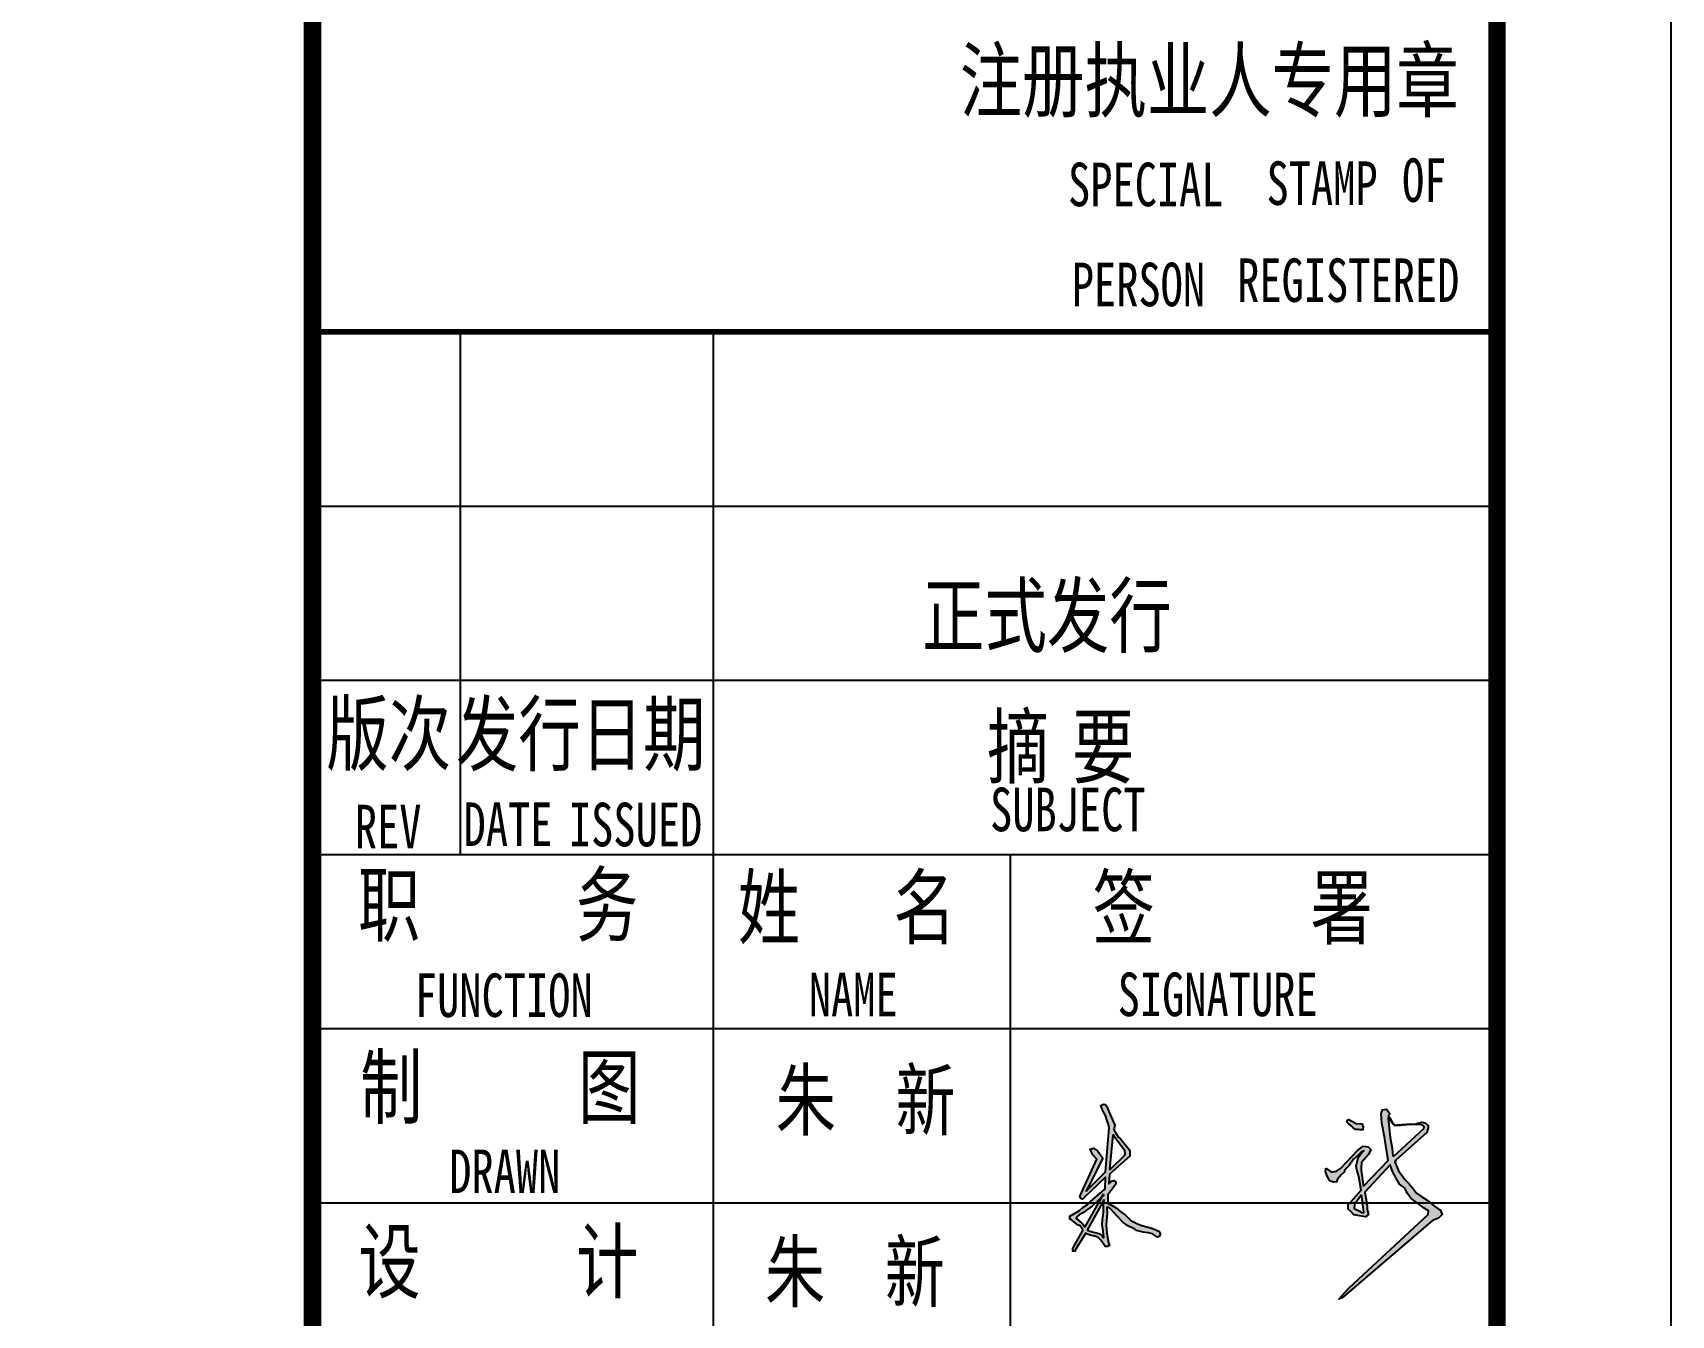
# Model space of a CAD drawing. Header units: millimetres. Extents: x 539196 to 807275, y 431843 to 1156631.
# Drawn here: x 613942 to 627244, y 1063790 to 1074202 of the extents above; entities that cross this region are included whole.
import ezdxf

# ---------------------------------------------------------------- set-up
doc = ezdxf.new("R2010")
doc.units = ezdxf.units.MM
doc.header["$MEASUREMENT"] = 0
doc.layers.add('PUB_TITLE', color=4, linetype='Continuous')
doc.styles.add('-宋体', font='', dxfattribs={"width": 0.8})
doc.styles.get('-宋体').set_extended_font_data('SimSun')

# ---------------------------------------------------------------- blocks, each defined once
blk = doc.blocks.new('qmzx01')
h = blk.add_hatch(color=256)
h.paths.add_polyline_path([(814930, 31810), (814638, 31524), (814644, 31539), (814668, 31584), (814889, 32014), (814872, 32035), (814815, 32118), (814751, 32167), (814700, 32148), (814712, 32126), (814741, 32066), (814801, 32001), (814548, 31441), (814558, 31411), (814578, 31401), (814598, 31416), (814931, 31730), (814926, 31558), (814703, 31367), (814659, 31325), (814592, 31277), (814540, 31234), (814456, 31184), (814397, 31149), (814396, 31123), (814396, 31106), (814421, 31095), (814502, 31028), (814521, 31015), (814545, 31008), (814593, 30941), (814450, 30687), (814442, 30665), (814440, 30639), (814443, 30625), (814475, 30625), (814475, 30639), (814634, 30900), (814661, 30880), (814698, 30865), (814772, 30847), (814813, 30833), (814857, 30789), (814895, 30738), (814926, 30695), (814959, 30693), (814987, 30712), (814974, 30751), (814951, 30892), (814938, 31016), (814942, 31085), (814948, 31126), (814953, 31194), (814948, 31288), (815003, 31260), (815049, 31207), (815178, 31068), (815254, 31008), (815370, 30953), (815391, 30936), (815490, 30907), (815568, 30898), (815593, 30896), (815633, 30886), (815677, 30853), (815707, 30836), (815733, 30845), (815749, 30881), (815728, 30926), (815623, 30971), (815474, 31010), (815406, 31036), (815309, 31084), (815227, 31163), (815160, 31214), (815095, 31268), (815030, 31310), (814963, 31339), (814962, 31467), (815082, 31627), (815082, 31659), (815052, 31682), (815019, 31674), (814977, 31631), (814988, 31778), (815291, 32045), (815291, 32115), (815281, 32145), (815179, 32273), (815153, 32306), (815118, 32336), (815070, 32415), (815055, 32437), (815058, 32460), (815067, 32509), (814942, 32792), (814935, 32806), (814919, 32819), (814905, 32822), (814889, 32819), (814860, 32803), (814887, 32725), (814929, 32652), (814954, 32572), (814981, 32503), (814985, 32468)])
h.paths.add_polyline_path([(815041, 32371), (815058, 32340), (815219, 32126), (815223, 32085), (815218, 32058), (814987, 31839)], flags=16)
h.paths.add_polyline_path([(814899, 31476), (814903, 31458), (814876, 31440), (814873, 31436), (814866, 31410), (814850, 31388), (814622, 30985), (814593, 31026), (814568, 31048), (814540, 31073), (814511, 31099), (814493, 31115), (814500, 31139), (814537, 31167), (814588, 31196), (814662, 31246), (814732, 31297), (814844, 31406), (814871, 31434)], flags=16)
h.paths.add_polyline_path([(814911, 31397), (814899, 31318), (814898, 31215), (814896, 31165), (814885, 31093), (814881, 31026), (814892, 30925), (814903, 30828), (814895, 30829), (814877, 30855), (814854, 30877), (814832, 30887), (814791, 30899), (814732, 30914), (814699, 30922), (814655, 30939)], flags=16)
for points in [[(814889, 32819), (814905, 32822), (814919, 32819), (814935, 32806), (814942, 32792), (815067, 32509), (815058, 32460), (815056, 32449), (815057, 32434), (815070, 32415), (815118, 32336), (815153, 32306), (815179, 32273), (815281, 32145), (815291, 32115), (815291, 32045), (814988, 31778), (814977, 31631), (815019, 31674), (815052, 31682), (815082, 31659), (815082, 31627), (814962, 31467), (814963, 31339), (815030, 31310), (815095, 31268), (815160, 31214), (815227, 31163), (815309, 31084), (815406, 31036), (815474, 31010), (815623, 30971), (815728, 30926), (815749, 30881), (815733, 30845), (815707, 30836), (815677, 30853), (815633, 30886), (815593, 30896), (815568, 30898), (815490, 30907), (815391, 30936), (815370, 30953), (815254, 31008), (815178, 31068), (815049, 31207), (815003, 31260), (814958, 31283), (814949, 31280), (814953, 31194), (814948, 31126), (814942, 31085), (814938, 31016), (814951, 30892), (814974, 30751), (814987, 30712), (814959, 30693), (814926, 30695), (814895, 30738), (814857, 30789), (814813, 30833), (814772, 30847), (814698, 30865), (814661, 30880), (814641, 30895), (814628, 30889), (814475, 30639), (814475, 30625), (814463, 30625), (814443, 30625), (814440, 30639), (814442, 30665), (814450, 30687), (814589, 30934), (814585, 30952), (814545, 31008), (814521, 31015), (814502, 31028), (814421, 31095), (814396, 31106), (814396, 31123), (814397, 31149), (814456, 31184), (814540, 31234), (814592, 31277), (814659, 31325), (814703, 31367), (814916, 31549), (814926, 31563), (814931, 31730), (814598, 31416), (814578, 31401), (814558, 31411), (814548, 31441), (814801, 32001), (814741, 32066), (814712, 32126), (814700, 32148), (814751, 32167), (814815, 32118), (814872, 32035), (814889, 32014), (814668, 31584), (814644, 31539), (814638, 31524), (814930, 31810), (814985, 32468), (814981, 32503), (814954, 32572), (814929, 32652), (814887, 32725), (814860, 32803), (814889, 32819)], [(815040, 32361), (814989, 31850), (814997, 31848), (815218, 32058), (815223, 32085), (815219, 32126), (815058, 32340), (815046, 32362)], [(814911, 31397), (814660, 30949), (814666, 30935), (814699, 30922), (814732, 30914), (814791, 30899), (814832, 30887), (814854, 30877), (814877, 30855), (814895, 30829), (814903, 30828), (814892, 30925), (814881, 31026), (814885, 31093), (814896, 31165), (814898, 31215), (814899, 31318), (814911, 31397)]]:
    blk.add_lwpolyline(points, close=True)
blk.add_lwpolyline([(814899, 31476), (814871, 31434), (814844, 31406), (814732, 31297), (814662, 31246), (814588, 31196), (814537, 31167), (814500, 31139), (814493, 31115), (814511, 31099), (814540, 31073), (814568, 31048), (814593, 31026), (814616, 30993), (814624, 30987), (814850, 31388), (814866, 31410), (814873, 31438), (814903, 31458), (814899, 31476)])
blk = doc.blocks.new('qmzx02')
h = blk.add_hatch(color=256)
h.paths.add_polyline_path([(813108, 27258), (813478, 27591), (813494, 27645), (813493, 27674), (813459, 27704), (813418, 27713), (813343, 27693), (813266, 27688), (813195, 27681), (813234, 27684), (813260, 27685), (813321, 27686), (813372, 27686), (813410, 27682), (813432, 27669), (813446, 27654), (813440, 27637), (813077, 27305), (813071, 27319), (813067, 27345), (813063, 27399), (813040, 27530), (813027, 27644), (813014, 27764), (813025, 27758), (813066, 27696), (813093, 27675), (813100, 27676), (813061, 27716), (813041, 27762), (813021, 27788), (813031, 27804), (813031, 27821), (812997, 27871), (812945, 27861), (812933, 27814), (812939, 27701), (812970, 27540), (813017, 27254), (812719, 26948), (812717, 26967), (812693, 27135), (812693, 27169), (812697, 27230), (812779, 27327), (812806, 27387), (812776, 27419), (812718, 27426), (812652, 27377), (812446, 27160), (812398, 27126), (812336, 27116), (812270, 27165), (812270, 27148), (812265, 27124), (812285, 27067), (812317, 27011), (812359, 26995), (812396, 27002), (812410, 27031), (812439, 27062), (812454, 27085), (812491, 27121), (812494, 27140), (812549, 27194), (812599, 27272), (812664, 27328), (812692, 27355), (812723, 27370), (812709, 27357), (812690, 27334), (812661, 27296), (812646, 27239), (812634, 27187), (812642, 27145), (812663, 27064), (812692, 26900), (812631, 26832), (812574, 26765), (812536, 26729), (812535, 26674), (812571, 26642), (812605, 26606), (812746, 26580), (812778, 26611), (812764, 26669), (812763, 26714), (812737, 26877), (813039, 27202), (813070, 27116), (813150, 26972), (813209, 26927), (813245, 26860), (813288, 26806), (813447, 26685), (813498, 26654), (813494, 26609), (812548, 25733), (812499, 25682), (812427, 25595), (812464, 25613), (813545, 26539), (813617, 26566), (813660, 26610), (813637, 26666), (813613, 26679), (813574, 26706), (813481, 26779), (813405, 26827), (813353, 26863), (813305, 26927), (813257, 26984), (813214, 27030), (813177, 27081), (813137, 27131), (813096, 27240)])
h.paths.add_polyline_path([(812698, 26846), (812701, 26820), (812712, 26731), (812723, 26633), (812700, 26631), (812684, 26645), (812610, 26682), (812613, 26731)], flags=16)
h.paths.add_polyline_path([(812704, 27692), (812687, 27692), (812631, 27698), (812617, 27701), (812589, 27722), (812536, 27748), (812522, 27718), (812541, 27697), (812573, 27668), (812595, 27647), (812626, 27626), (812658, 27627), (812675, 27621), (812714, 27622), (812717, 27653)], flags=17)
for points in [[(812270, 27165), (812336, 27116), (812398, 27126), (812446, 27160), (812652, 27377), (812718, 27426), (812776, 27419), (812806, 27387), (812779, 27327), (812697, 27230), (812693, 27169), (812693, 27135), (812717, 26967), (812719, 26948), (813017, 27254), (812970, 27540), (812939, 27701), (812933, 27814), (812945, 27861), (812997, 27871), (813031, 27821), (813031, 27804), (813021, 27788), (813041, 27762), (813061, 27716), (813099, 27677), (813168, 27678), (813266, 27688), (813343, 27693), (813418, 27713), (813459, 27704), (813493, 27674), (813494, 27645), (813478, 27591), (813108, 27258), (813096, 27240), (813137, 27131), (813177, 27081), (813214, 27030), (813257, 26984), (813305, 26927), (813353, 26863), (813405, 26827), (813481, 26779), (813574, 26706), (813613, 26679), (813637, 26666), (813660, 26610), (813617, 26566), (813545, 26539), (812464, 25613), (812427, 25595), (812499, 25682), (812548, 25733), (813494, 26609), (813498, 26654), (813447, 26685), (813288, 26806), (813245, 26860), (813209, 26927), (813150, 26972), (813070, 27116), (813039, 27202), (812737, 26877), (812763, 26714), (812764, 26669), (812778, 26611), (812746, 26580), (812605, 26606), (812571, 26642), (812535, 26674), (812536, 26729), (812574, 26765), (812631, 26832), (812692, 26900), (812663, 27064), (812642, 27145), (812634, 27187), (812646, 27239), (812661, 27296), (812690, 27334), (812709, 27357), (812723, 27370), (812692, 27355), (812664, 27328), (812599, 27272), (812549, 27194), (812494, 27140), (812491, 27121), (812454, 27085), (812439, 27062), (812410, 27031), (812396, 27002), (812359, 26995), (812317, 27011), (812285, 27067), (812265, 27124), (812270, 27148)], [(813077, 27305), (813440, 27637), (813446, 27654), (813432, 27669), (813410, 27682), (813372, 27686), (813321, 27686), (813260, 27685), (813234, 27684), (813124, 27676), (813093, 27675), (813066, 27696), (813025, 27758), (813014, 27764), (813027, 27644), (813040, 27530), (813063, 27399), (813067, 27345), (813071, 27319)], [(812698, 26846), (812613, 26731), (812610, 26682), (812684, 26645), (812700, 26631), (812723, 26633), (812712, 26731), (812701, 26820)]]:
    blk.add_lwpolyline(points, close=True)
blk.add_lwpolyline([(812536, 27748), (812589, 27722), (812617, 27701), (812631, 27698), (812687, 27692), (812704, 27692), (812717, 27653), (812714, 27622), (812675, 27621), (812658, 27627), (812626, 27626), (812595, 27647), (812573, 27668), (812541, 27697), (812522, 27718), (812536, 27748)])
blk = doc.blocks.new('图签11')
for p, q in [((3661955.9, -366170.7), (3661955.9, -326170.7)), ((3661955.9, -343170.3), (3668755.9, -343170.3)), ((3662806.4, -346170.3), (3662806.4, -343170.3)), ((3664255.9, -343170.3), (3664255.9, -355170.3)), ((3661955.9, -344170.3), (3668755.9, -344170.3)), ((3661955.9, -345170.3), (3668755.9, -345170.3)), ((3661955.9, -346170.3), (3668755.9, -346170.3)), ((3665960.4, -346170.3), (3665960.4, -355199.7)), ((3661955.9, -347170.3), (3668755.9, -347170.3)), ((3661955.9, -348170.3), (3668755.9, -348170.3))]:
    blk.add_line(p, q)
at = {"const_width": 34}
blk.add_lwpolyline([(3661955.9, -343170.3), (3668755.9, -343170.3)], dxfattribs=at)
at = {"layer": 'PUB_TITLE', "const_width": 100}
blk.add_lwpolyline([(3661955.9, -326170.7), (3668755.9, -326170.7), (3668755.9, -366170.3), (3661955.9, -366170.3)], close=True, dxfattribs=at)
for name, p, xscale, yscale, zscale in [('qmzx01', (3353575.5, -360208.1), 0.3840000000782311, 0.3840000000200234, 0.384), ('qmzx02', (3277883.7, -361010.1), 0.4799999999813735, 0.4799999999813735, 0.4800000000000001)]:
    blk.add_blockref(name, p, dxfattribs=dict(xscale=xscale, yscale=yscale, zscale=zscale))
at = {"style": '-宋体', "width": 0.75}
for s, height, p in [('注册执业人专用章', 350, (3665671.8, -341901.4)), ('OF', 250, (3668210.8, -342424.5)), ('SPECIAL', 250, (3666293.2, -342449.2)), ('STAMP', 250, (3667432.9, -342441.9)), ('PERSON', 250, (3666314.7, -343023.4)), ('REGISTERED', 250, (3667264, -342998.8)), ('正式发行', 350, (3665456.2, -344974)), ('版次', 350, (3662035.6, -345651.5)), ('发行日期', 350, (3662779.5, -345654)), ('摘', 350, (3665827.8, -345726)), ('要', 350, (3666315.9, -345726)), ('SUBJECT', 250, (3665845.7, -346037.2)), ('REV', 250, (3662199, -346135.5)), ('DATE', 250, (3662823.5, -346122)), ('ISSUED', 250, (3663428, -346123.7)), ('职     务', 350, (3662216.9, -346633.7)), ('姓   名', 350, (3664397.6, -346649)), ('签     署', 350, (3666433.9, -346649.9)), ('FUNCTION', 250, (3662544, -347103.6)), ('NAME', 250, (3664805.3, -347099.8)), ('SIGNATURE', 250, (3666578.2, -347098.8)), ('制     图', 350, (3662229.2, -347680.5)), ('朱  新', 336.33, (3664615.6, -347749.2)), ('DRAWN', 250, (3662740.9, -348114.5)), ('设     计', 350, (3662219, -348681.4)), ('朱  新', 336.33, (3664553.9, -348734.6))]:
    blk.add_text(s, height=height, dxfattribs=at).set_placement(p)

msp = doc.modelspace()

# ---------------------------------------------------------------- linework, layer by layer
at = {"layer": 'PUB_TITLE'}
msp.add_lwpolyline([(543235.4, 1037831.5), (627244, 1037831.5), (627244, 1097231.5), (543235.4, 1097231.5)], close=True, dxfattribs=at)
at = {"layer": 'PUB_TITLE', "const_width": 141.4}
msp.add_lwpolyline([(546771.1, 1039245.7), (625829.7, 1039245.7), (625829.7, 1095817.2), (546771.1, 1095817.2)], close=True, dxfattribs=at)

# ---------------------------------------------------------------- block references
at = {"xscale": 1.41428571427241, "yscale": 1.41428571427241, "zscale": 1.414285714285714}
msp.add_blockref('图签11', (-4562839.4, 1557115.2), dxfattribs=at)

doc.saveas('drawing.dxf')
